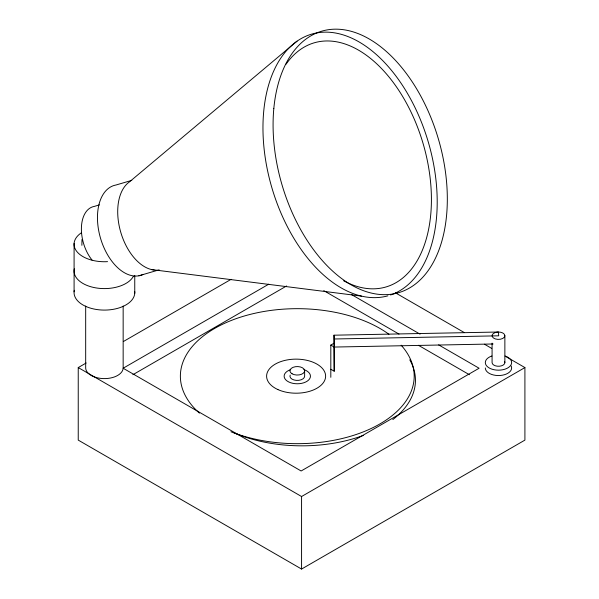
<?xml version="1.0" encoding="UTF-8"?>
<svg xmlns="http://www.w3.org/2000/svg" width="599" height="599" viewBox="0 0 599 599"><rect width="100%" height="100%" fill="white"/><g stroke="black" fill="none" stroke-linecap="round" stroke-linejoin="round"><path stroke-width="0.9" d="M81.988 239.48L81.883 245.32M297.044 41.174L129.429 181.901A46.872 28.018 73.6 0 0 120.511 231.401A46.872 28.018 73.6 0 0 154.145 270.007M123.334 341.557L231.087 279.336M268.771 284.166L123.154 368.235A18.756 10.827 0 0 1 103.62 378.598A18.756 10.827 0 0 1 85.679 367.314L85.679 306.029M132.866 374.719L286.569 285.978M330.813 377.325L330.813 345.091L333.995 343.257L333.995 335.193L498.473 332.018L498.69 335.814L334.212 338.989L333.995 335.193M78.237 367.576L301.574 496.519L524.911 367.576L524.911 440.108L301.574 569.05L78.237 440.108L78.237 367.576L86.174 363.001M131.802 180.359L115.959 185.016A46.872 28.018 73.6 0 0 100.774 239.083A46.872 28.018 73.6 0 0 143.251 274.364M99.427 204.895L94.193 206.438A32.436 19.393 73.6 0 0 81.427 227.268A32.436 19.393 73.6 0 0 92.021 260.033M138.893 275.78L159.132 269.827M330.813 345.091L334.212 347.053L493.089 343.983M151.577 269.572L361.444 296.108M395.445 292.829L464.225 332.535M484.456 344.215L491.734 348.423M505.496 356.36L524.911 367.576M351.284 294.438L420.049 334.145M438.655 344.882L479.103 368.235L301.132 470.986L123.154 368.235L123.154 306.022M323.782 290.65L399.016 334.085M418.431 345.294L469.391 374.719M330.813 369.269L334.212 371.23L334.212 338.989M333.995 343.257L334.212 347.053M334.212 371.23L333.995 346.971M504.867 335.717A6.394 3.691 0 0 1 495.276 338.914A6.394 3.691 0 0 1 495.276 332.512A6.394 3.691 0 0 1 504.867 335.717L504.867 362.575M492.079 343.122L492.079 362.575A6.394 3.691 0 0 0 499.311 366.236A6.394 3.691 0 0 0 504.65 361.624M304.636 370.803L304.636 376.179A7.345 4.238 0 0 1 296.333 380.38A7.345 4.238 0 0 1 290.193 375.079M301.574 496.519L301.574 569.05M134.753 275.547L134.753 293.3M74.089 243.464L74.089 291.818M409.768 359.834A113.51 65.531 0 0 1 392.817 419.57M363.271 435.443A113.51 65.531 0 0 1 234.202 432.882M401.143 345.181A116.91 67.5 0 0 1 374.585 426.817A116.91 67.5 0 0 1 230.967 431.767M199.46 413.138A116.91 67.5 0 0 1 228.915 321.423A116.91 67.5 0 0 1 388.938 334.272M303.873 369.598A13.163 7.6 0 0 1 307.369 381.061A13.163 7.6 0 0 1 287.206 381.061A13.163 7.6 0 0 1 290.71 369.598M505.054 355.993A13.163 7.6 0 0 1 508.551 367.464A13.163 7.6 0 0 1 488.395 367.464A13.163 7.6 0 0 1 491.891 355.993M511.187 365.982A13.163 7.6 0 0 1 500.187 375.483A13.163 7.6 0 0 1 485.31 367.951M134.723 291.473A30.362 17.528 0 0 1 103.395 310.08A30.362 17.528 0 0 1 74.313 290.298M107.543 261.643A30.362 17.528 0 0 1 77.473 252.284A30.362 17.528 0 0 1 81.509 232.704M133.382 276.319A30.362 17.528 0 0 1 97.884 288.186A30.362 17.528 0 0 1 74.313 268.801M387.912 295.824A136.287 81.479 73.6 0 1 263.133 119.845A136.287 81.479 73.6 0 1 397.466 78.11A136.287 81.479 73.6 0 1 390.578 294.993M286.09 64.175A127.243 76.073 73.6 0 1 424.564 148.814A127.243 76.073 73.6 0 1 343.669 280.796M292.095 373.806A7.345 4.238 0 0 0 304.382 371.904A7.345 4.238 0 0 0 295.389 366.708A7.345 4.238 0 0 0 292.095 373.806M273.825 108.486A136.287 81.479 73.6 0 0 393.536 293.877A136.287 81.479 73.6 0 0 413.235 83.381A136.287 81.479 73.6 0 0 273.825 108.486M277.914 389.575A29.508 17.034 0 0 0 325.324 378.561A29.508 17.034 0 0 0 285.087 360.366A29.508 17.034 0 0 0 277.914 389.575"/></g></svg>
